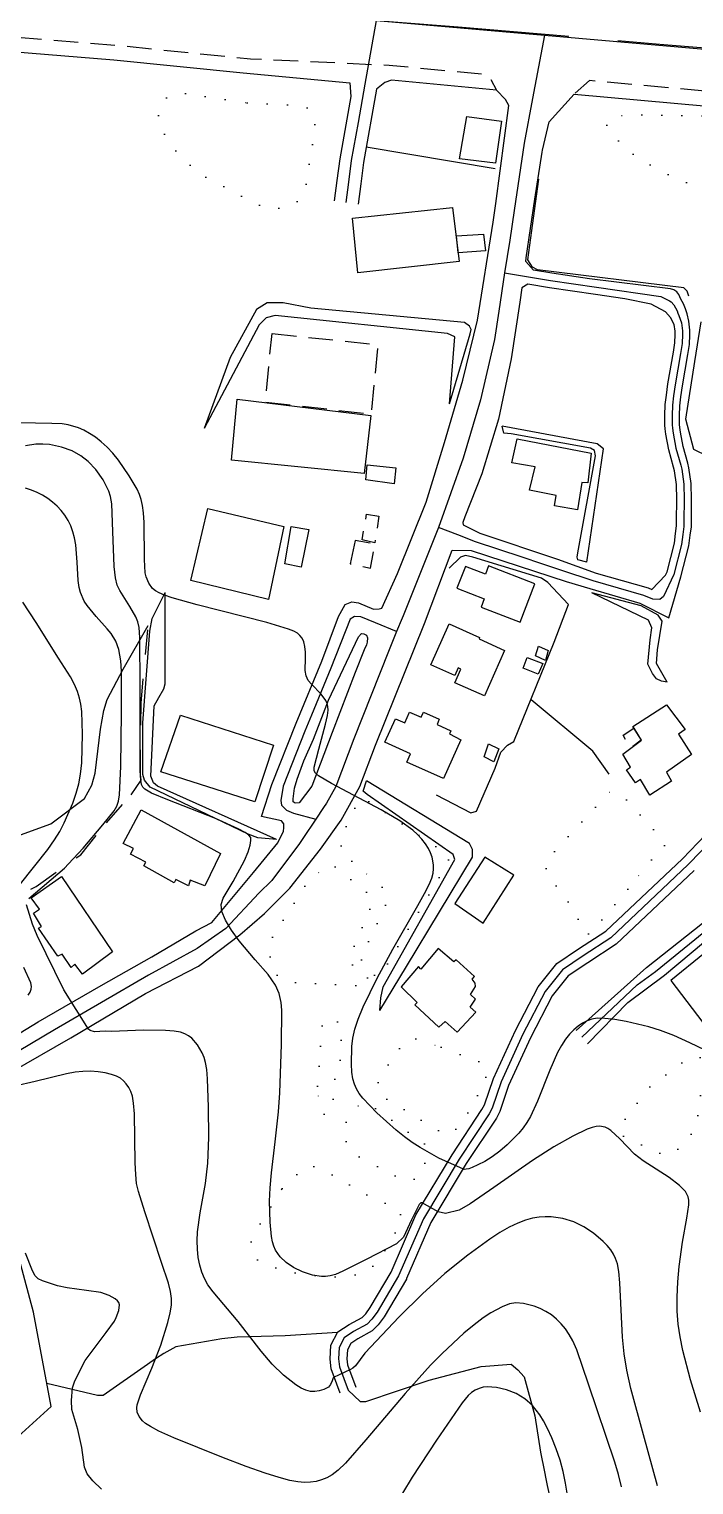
# Model space of a CAD drawing. Header units: millimetres. Extents: x 220021 to 223505, y 489325 to 491820.
# Drawn here: x 220788.7 to 220924.2, y 490235.4 to 490532 of the extents above; entities that cross this region are included whole.
import ezdxf

# ---------------------------------------------------------------- set-up
doc = ezdxf.new("R2010")
doc.units = ezdxf.units.MM
for name, pattern in [('50M10', [60, 50, -10]), ('5M2P5', [7.5, 5, -2.5]), ('5M5', [10, 5, -5]), ('AM4', [4, 0, -4])]:
    doc.linetypes.add(name, pattern=pattern)
for name, color, linetype in [('A0013110', 8, 'Continuous'), ('A0013117', 8, 'Continuous'), ('A0023210', 8, 'Continuous'), ('A0033324', 8, '5M2P5'), ('B0014110', 8, 'Continuous'), ('B0014111', 8, 'Continuous'), ('B0014112', 8, 'Continuous'), ('B0014113', 8, 'Continuous'), ('B0014116', 8, '5M2P5'), ('C0523121', 8, '50M10'), ('D0025111', 8, 'AM4'), ('F0017111', 8, 'Continuous'), ('F0017114', 8, 'Continuous'), ('F0037222', 8, 'Continuous'), ('F0037223', 8, '5M5'), ('F0047224', 8, 'Continuous'), ('F0047225', 8, 'Continuous')]:
    doc.layers.add(name, color=color, linetype=linetype)

msp = doc.modelspace()

# ---------------------------------------------------------------- linework, layer by layer
at = {"layer": 'A0013110', "flags": 128}
for points in [[(220587.103, 490452.638), (220587.214, 490466.582), (220587.951, 490480.58), (220589.651, 490505.157), (220590.773, 490522.165), (220592.342, 490522.019), (220593.355, 490532.667), (220593.922, 490537.494), (220594.885, 490538.112), (220600.714, 490541.425), (220666.708, 490536.859), (220702.508, 490534.73), (220750.192, 490530.282), (220805.958, 490525.781), (220832.366, 490523.108), (220854.057, 490521.095), (220854.267, 490518.316), (220852.026, 490505.608), (220851.447, 490501.149), (220850.91, 490497.012)], [(220778.252, 490322.269), (220790.54, 490329.73), (220803.403, 490337.136), (220813.714, 490342.94), (220822.657, 490348.264), (220825.977, 490349.994), (220834.444, 490360.125), (220839.434, 490366.224), (220840.531, 490368.569), (220840.654, 490369.288), (220840.651, 490370.076), (220840.156, 490370.702), (220836.045, 490371.593), (220838.19, 490378.105), (220843.105, 490390.551), (220848.341, 490403.244), (220851.752, 490412.335), (220853.13, 490414.801), (220854.458, 490415.28), (220855.842, 490415.116), (220858.874, 490413.826), (220860.086, 490413.864), (220860.605, 490414.014), (220863.83, 490421.065), (220869.618, 490435.628), (220873.346, 490447.769), (220877.115, 490460.507), (220880.105, 490472.739), (220883.321, 490492.67), (220883.871, 490496.47), (220886.48, 490516.463), (220885.817, 490517.675), (220883.998, 490519.585), (220862.549, 490521.621), (220861.23, 490521.112), (220859.502, 490519.784), (220856.87, 490504.868), (220856.307, 490500.519), (220855.77, 490496.382)], [(220910.113, 490477.077), (220904.176, 490477.938), (220894.784, 490479.314), (220890.375, 490480.055), (220889.169, 490479.32), (220888.751, 490476.394), (220886.978, 490464.812), (220884.354, 490452.511), (220880.98, 490441.406), (220877.522, 490432.621), (220877.1, 490431.464), (220877.161, 490430.996), (220880.594, 490429.311), (220896.403, 490423.978), (220904.314, 490421.148), (220914.898, 490418.184), (220915.636, 490417.833), (220918.425, 490420.75), (220918.744, 490421.424), (220920.245, 490427.273), (220920.493, 490429.26), (220920.7, 490430.769), (220920.702, 490431.847), (220920.747, 490436.146), (220920.699, 490439.199), (220920.274, 490442.04), (220920.086, 490442.745), (220919.088, 490446.263), (220918.493, 490449.483), (220918.386, 490450.554), (220918.319, 490451.281), (220918.286, 490453.284), (220918.356, 490455.516), (220918.608, 490457.46), (220918.921, 490459.759), (220920.031, 490466.165), (220920.306, 490468.067), (220920.392, 490469.773), (220920.372, 490470.459), (220920.228, 490471.795), (220919.465, 490473.285), (220918.402, 490474.388), (220915.523, 490475.978), (220910.113, 490477.077)], [(220852.122, 490254.079), (220850.295, 490259.012), (220850.07, 490260.961), (220850.214, 490263.815), (220851.655, 490266.517), (220853.92, 490268.046), (220856.572, 490269.496), (220857.308, 490270.23), (220858.253, 490271.485), (220862.509, 490278.728), (220867.563, 490290.372), (220874.942, 490302.636), (220881.018, 490311.841), (220881.509, 490312.793), (220883.359, 490318.19), (220887.85, 490327.95), (220892.447, 490336.863), (220896.266, 490341.605), (220900.701, 490344.58), (220906.257, 490348.199), (220921.877, 490362.966), (220929.743, 490371.067)], [(220924.266, 490360.546), (220908.37, 490345.517), (220902.576, 490341.743), (220898.59, 490339.069), (220895.311, 490334.999), (220890.906, 490326.46), (220886.447, 490316.768), (220884.646, 490311.46), (220883.957, 490310.122), (220877.819, 490300.822), (220870.592, 490288.812), (220865.642, 490277.408), (220865.617, 490277.306), (220861.086, 490269.595), (220859.879, 490267.993), (220858.63, 490266.746), (220855.691, 490265.139), (220854.258, 490264.172), (220853.571, 490262.885), (220853.48, 490261.071), (220853.625, 490259.808), (220855.31, 490255.26)], [(220900.251, 490327.953), (220914.56, 490340.802), (220929.204, 490352.411)], [(220902.55, 490325.254), (220910.737, 490333.666), (220918.206, 490339.218), (220929.117, 490348.324)]]:
    msp.add_lwpolyline(points, dxfattribs=at)
at = {"layer": 'A0013110'}
for points in [[(220784.897, 490319.426), (220797.235, 490326.491), (220812.399, 490335.48), (220823.224, 490341.079), (220831.622, 490347.454), (220836.678, 490351.801), (220841.88, 490356.947), (220848.085, 490364.918), (220852.291, 490370.799), (220856.098, 490377.655), (220859.282, 490386.087), (220869.3, 490410.913), (220874.916, 490425.832), (220878.838, 490425.799), (220898.153, 490419.446), (220903.004, 490418.041), (220913.171, 490415.067), (220919.103, 490412.063), (220921.579, 490420.399), (220923.199, 490426.713), (220923.468, 490428.871), (220923.7, 490430.561), (220923.702, 490431.828), (220923.747, 490436.154), (220923.695, 490439.445), (220923.216, 490442.649), (220922.979, 490443.54), (220922.012, 490446.946), (220921.466, 490449.906), (220921.372, 490450.84), (220921.317, 490451.442), (220921.287, 490453.261), (220921.35, 490455.276), (220921.582, 490457.065), (220921.886, 490459.301), (220922.995, 490465.694), (220923.295, 490467.777), (220923.394, 490469.74), (220923.367, 490470.663), (220923.171, 490472.485), (220922.833, 490473.984), (220922.477, 490475.021), (220922.103, 490476.006), (220921.584, 490476.963), (220921.122, 490477.952), (220920.758, 490478.479), (220920.141, 490478.901), (220919.467, 490479.065), (220902.97, 490481.147), (220895.25, 490482.277), (220891.509, 490482.907), (220889.933, 490484.67), (220890.036, 490485.394), (220891.781, 490497.397), (220893.268, 490506.925), (220893.355, 490507.355), (220894.736, 490513.132), (220899.836, 490518.792), (220940.589, 490515.079)], [(220779.648, 490239.074), (220793.222, 490251.347), (220789.578, 490270.536), (220784.774, 490288.545)]]:
    msp.add_lwpolyline(points, dxfattribs=at)
at = {"layer": 'A0013110', "flags": 128}
msp.add_lwpolyline([(220849.727, 490395.248), (220855.823, 490408.192), (220856.454, 490408.839), (220856.943, 490408.809), (220857.486, 490408.488), (220857.669, 490408.002), (220857.646, 490407.064), (220857.48, 490406.574), (220857.018, 490405.557), (220855.149, 490400.915), (220850.485, 490388.703), (220846.36, 490377.76), (220843.765, 490374.328), (220842.905, 490374.275), (220842.506, 490374.578), (220842.507, 490375.179), (220842.776, 490377.369), (220843.343, 490379.171), (220844.668, 490382.882), (220846.641, 490387.333)], close=True, dxfattribs=at)
at = {"layer": 'A0013117', "flags": 128}
for points in [[(220851.586, 490266.388), (220840.873, 490265.757), (220831.142, 490265.474), (220828.008, 490265.15), (220818.61, 490263.485), (220816.139, 490262.121), (220814.492, 490261.01), (220812.845, 490259.899), (220803.789, 490253.574), (220802.634, 490253.582), (220792.339, 490255.996)], [(220853.716, 490254.67), (220856.209, 490252.367), (220857.368, 490252.368), (220870.276, 490256.668), (220880.869, 490259.482), (220886.994, 490259.982), (220888.32, 490258.829), (220889.647, 490257.347), (220891.809, 490249.434), (220892.978, 490242.015), (220893.228, 490240.697), (220893.478, 490239.378), (220894.311, 490235.256), (220897.142, 490222.398), (220898.504, 490194.038), (220901, 490183.982), (220903.323, 490180.192), (220907.136, 490176.073), (220914.269, 490168.079)]]:
    msp.add_lwpolyline(points, dxfattribs=at)
at = {"layer": 'A0023210'}
for points in [[(220757.3, 490541.802), (220859.482, 490533.778), (220893.733, 490530.799), (220976.22, 490523.623), (220996.598, 490521.201), (221044.459, 490510.774), (221072.732, 490502.433), (221107.195, 490489.72), (221108.868, 490489.094), (221113.329, 490487.425), (221155.74, 490469.668), (221219.773, 490450.37), (221244.839, 490443.959), (221270.333, 490440.78), (221285.79, 490439.413), (221322.094, 490436.382), (221454.878, 490430.196), (221523.005, 490428.005), (221570.654, 490425.61), (221576.519, 490425.182), (221597.792, 490423.569), (221622.704, 490421.868)], [(220930.901, 490369.819), (220923.072, 490361.756), (220907.313, 490346.858), (220901.639, 490343.161), (220897.428, 490340.337), (220893.879, 490335.931), (220889.378, 490327.205), (220884.9, 490317.473), (220883.077, 490312.127), (220882.488, 490310.981), (220876.38, 490301.729), (220869.077, 490289.592), (220864.027, 490277.956), (220859.669, 490270.54), (220858.593, 490269.111), (220857.601, 490268.121), (220854.805, 490266.593), (220852.956, 490265.344), (220851.892, 490263.35), (220851.775, 490261.016), (220851.96, 490259.41), (220853.716, 490254.67)], [(220901.384, 490326.623), (220912.648, 490337.234), (220916.383, 490340.01), (220929.16, 490350.368)]]:
    msp.add_lwpolyline(points, dxfattribs=at)
at = {"layer": 'A0023210', "flags": 128}
for points in [[(220853.34, 490496.697), (220853.877, 490500.834), (220854.448, 490505.238), (220855.818, 490513.005), (220857.188, 490520.772), (220859.482, 490533.778)], [(220893.733, 490530.799), (220891.307, 490517.9), (220889.598, 490508.808), (220887.551, 490495.033), (220886.679, 490489.032), (220885.643, 490482.373), (220884.428, 490474.567), (220883.541, 490468.776), (220880.734, 490456.509), (220877.163, 490444.588), (220872.153, 490430.477), (220864.952, 490412.463), (220864.742, 490411.977), (220863.57, 490409.272), (220861.948, 490405.186), (220854.884, 490387.395), (220851.229, 490377.708), (220849.325, 490374.28), (220848.739, 490373.409), (220847.125, 490371.009), (220844.467, 490367.059), (220843.788, 490366.049), (220838.162, 490358.536), (220835.561, 490355.963), (220828.799, 490348.724), (220822.941, 490344.672), (220813.057, 490339.21), (220793.887, 490328.11), (220781.574, 490320.848)], [(220885.643, 490482.373), (220895.017, 490480.796), (220904.393, 490479.423), (220917.495, 490477.522), (220919.271, 490476.644), (220919.58, 490476.433), (220920.114, 490475.813), (220920.784, 490474.646), (220920.971, 490474.153), (220921.149, 490473.635), (220921.699, 490472.14), (220921.87, 490470.561), (220921.893, 490469.756), (220921.8, 490467.922), (220921.513, 490465.929), (220920.403, 490459.53), (220920.095, 490457.263), (220919.853, 490455.396), (220919.787, 490453.272), (220919.818, 490451.361), (220919.879, 490450.697), (220919.98, 490449.694), (220920.55, 490446.605), (220921.533, 490443.142), (220921.745, 490442.344), (220922.197, 490439.322), (220922.247, 490436.15), (220922.202, 490431.837), (220922.2, 490430.665), (220921.98, 490429.065), (220921.722, 490426.993), (220920.162, 490420.911), (220918.033, 490416.424), (220917.285, 490415.787), (220915.82, 490415.882), (220914.035, 490416.626), (220903.659, 490419.594), (220897.278, 490421.712), (220893.25, 490423.052), (220889.222, 490424.392), (220879.716, 490427.555), (220876.123, 490428.943), (220872.153, 490430.477)], [(220863.57, 490409.272), (220859.332, 490411.023), (220856.312, 490412.271), (220855.014, 490412.341), (220854.138, 490411.745), (220850.209, 490401.795), (220846.239, 490392.231), (220844.873, 490388.942), (220840.483, 490377.737), (220840.001, 490374.85), (220840.136, 490373.895), (220841.18, 490372.823), (220842.577, 490372.212), (220847.125, 490371.009)]]:
    msp.add_lwpolyline(points, dxfattribs=at)
at = {"layer": 'A0033324', "flags": 128}
for points in [[(220584.299, 490544.086), (220600.018, 490544.48), (220666.9, 490539.853), (220702.737, 490537.722), (220750.452, 490533.271), (220806.23, 490528.769), (220830.907, 490526.271), (220833.849, 490525.983), (220862.128, 490524.674), (220882.236, 490522.765), (220883.998, 490519.585)], [(220969.822, 490511.958), (220967.148, 490514.908), (220966.713, 490515.307), (220940.885, 490518.064), (220902.95, 490521.521), (220899.836, 490518.792)]]:
    msp.add_lwpolyline(points, dxfattribs=at)
at = {"layer": 'B0014110'}
for points in [[(220876.194, 490486.466), (220875.827, 490489.882), (220881.352, 490490.253), (220881.722, 490486.846)], [(220857.312, 490440.192), (220857.622, 490443.258), (220863.446, 490442.642), (220863.121, 490439.372)], [(220842.099, 490430.668), (220845.738, 490430.074), (220844.155, 490422.342), (220840.798, 490423.031)]]:
    msp.add_lwpolyline(points, close=True, dxfattribs=at)
at = {"layer": 'B0014111'}
msp.add_lwpolyline([(220877.9, 490514.242), (220885.011, 490513.241), (220883.773, 490504.724), (220876.433, 490505.617)], close=True, dxfattribs=at)
at = {"layer": 'B0014111', "flags": 128}
for points in [[(220874.977, 490495.676), (220876.363, 490484.676), (220855.709, 490482.324), (220854.637, 490493.471)], [(220831.077, 490456.621), (220858.382, 490453.281), (220856.979, 490441.443), (220829.935, 490444.214)], [(220825.157, 490434.307), (220840.644, 490430.693), (220837.503, 490415.756), (220821.649, 490419.662)], [(220819.571, 490392.247), (220838.487, 490386.111), (220834.696, 490374.57), (220815.582, 490380.642)], [(220944.982, 490360.699), (220939.376, 490355.691), (220940.119, 490354.879), (220919.49, 490338.144), (220927.139, 490328.155), (220954.582, 490349.047)]]:
    msp.add_lwpolyline(points, close=True, dxfattribs=at)
at = {"layer": 'B0014112', "flags": 128}
for points in [[(220888.215, 490448.547), (220903.305, 490445.596), (220902.578, 490439.549), (220901.373, 490439.637), (220900.502, 490434.072), (220895.833, 490434.848), (220896.174, 490436.99), (220890.722, 490438.06), (220891.893, 490442.833), (220887.127, 490443.639)], [(220882.379, 490422.658), (220881.71, 490420.926), (220877.626, 490422.504), (220875.914, 490418.073), (220881.469, 490415.926), (220880.821, 490414.25), (220888.787, 490411.172), (220891.816, 490419.011)], [(220874.325, 490410.805), (220880.545, 490408.029), (220880.417, 490407.742), (220885.644, 490405.409), (220881.509, 490396.144), (220875.492, 490398.829), (220876.724, 490401.59), (220876.178, 490401.834), (220875.496, 490400.306), (220870.612, 490402.486)], [(220866.254, 490392.839), (220868.608, 490391.789), (220869.074, 490392.832), (220872.314, 490391.386), (220871.903, 490390.291), (220874.664, 490389.055), (220874.382, 490388.377), (220876.694, 490387.154), (220873.19, 490379.304), (220865.717, 490382.639), (220866.48, 490384.348), (220861.229, 490386.692), (220863.373, 490391.495), (220865.275, 490390.646)], [(220918.633, 490394.292), (220922.467, 490389.312), (220921.079, 490388.376), (220923.754, 490384.22), (220918.651, 490380.576), (220919.63, 490378.776), (220915.266, 490375.936), (220913.334, 490379.092), (220912.297, 490378.395), (220910.482, 490381.094), (220911.27, 490381.625), (220909.756, 490384.277), (220913.515, 490387.112), (220911.777, 490389.921)], [(220881.63, 490363.284), (220875.461, 490353.806), (220881.277, 490349.858), (220887.482, 490359.589)], [(220872.073, 490344.635), (220868.522, 490340.473), (220868.075, 490340.979), (220864.512, 490336.873), (220867.832, 490333.685), (220867.31, 490333.193), (220872.242, 490328.659), (220873.49, 490329.785), (220875.962, 490327.62), (220879.754, 490331.695), (220878.636, 490332.736), (220879.673, 490334.365), (220878.668, 490335.283), (220879.694, 490336.942), (220879.653, 490337.621), (220879.043, 490338.445), (220879.463, 490338.948), (220875.767, 490342.328), (220875.295, 490341.956)]]:
    msp.add_lwpolyline(points, close=True, dxfattribs=at)
at = {"layer": 'B0014112'}
for points in [[(220891.943, 490404.3), (220892.54, 490406.265), (220894.53, 490405.387), (220893.96, 490403.373)], [(220889.421, 490401.826), (220890.237, 490403.998), (220893.393, 490402.738), (220892.456, 490400.539)], [(220882.34, 490386.401), (220884.434, 490385.336), (220883.427, 490382.692), (220881.481, 490383.707)]]:
    msp.add_lwpolyline(points, close=True, dxfattribs=at)
at = {"layer": 'B0014113'}
for points in [[(220807.876, 490366.088), (220811.518, 490372.906), (220827.728, 490364.027), (220824.5, 490357.412), (220821.547, 490358.618), (220821.171, 490357.441), (220818.576, 490358.743), (220818.277, 490358.073), (220812.091, 490361.491), (220812.475, 490362.227), (220809.379, 490363.905), (220809.985, 490365.076)], [(220789.125, 490354.968), (220795.29, 490359.311), (220805.669, 490343.959), (220799.575, 490339.438), (220798.017, 490341.44), (220797.252, 490340.809), (220795.404, 490343.518), (220794.566, 490343.069), (220790.617, 490348.789), (220791.226, 490349.175), (220789.598, 490351.895), (220790.815, 490352.688)]]:
    msp.add_lwpolyline(points, close=True, dxfattribs=at)
at = {"layer": 'B0014116', "flags": 128}
for points in [[(220838.217, 490469.992), (220859.796, 490467.705), (220858.379, 490453.532), (220836.839, 490455.955)], [(220857.49, 490433.171), (220860.019, 490432.754), (220859.163, 490427.316), (220856.584, 490427.955)], [(220855.177, 490427.813), (220854.171, 490423.073), (220858.314, 490422.154), (220859.159, 490427.06)], [(220911.963, 490389.533), (220913.472, 490387.116), (220911.361, 490385.519), (220909.769, 490388.109)]]:
    msp.add_lwpolyline(points, close=True, dxfattribs=at)
at = {"layer": 'C0523121', "flags": 128}
msp.add_lwpolyline([(220609.664, 490553.484), (220649.82, 490550.16), (220684.851, 490547.442), (220719.497, 490544.869), (220755.068, 490542.03), (220799.406, 490538.857), (220836.105, 490535.63), (220876.161, 490532.484), (220918.061, 490528.905), (220957.975, 490525.69), (220989.382, 490521.712), (221018.15, 490516.588), (221044.42, 490510.995), (221071.243, 490503.166), (221102.117, 490492.245), (221119.474, 490485.164)], dxfattribs=at)
at = {"layer": 'D0025111', "flags": 128}
for points in [[(220833.15, 490517), (220844.204, 490516.411), (220846.02, 490515.71), (220846.682, 490514.843), (220847.015, 490513.46), (220846.857, 490510.701), (220844.907, 490498.982), (220843.592, 490497.093), (220842.275, 490496.066), (220840.792, 490495.558), (220839.307, 490495.568), (220837.823, 490495.405), (220834.851, 490496.459), (220823.124, 490502.745), (220818.163, 490507.608), (220816.507, 490510.207), (220815.512, 490512.283), (220815.012, 490514.184), (220815.337, 490516.08), (220815.994, 490517.456), (220816.981, 490518.312), (220818.135, 490518.822), (220819.784, 490518.984)], [(220963.46, 490495.817), (220962.175, 490492.826), (220961.555, 490491.991), (220960.167, 490491.586), (220953.653, 490491.689), (220950.694, 490491.492), (220944.791, 490489.009), (220942.628, 490488.555), (220940.566, 490488.178), (220931.834, 490487.593), (220929.889, 490487.646), (220929.288, 490487.88), (220928.771, 490489.124), (220928.713, 490491.754), (220928.616, 490494.417), (220927.662, 490497.845), (220926.878, 490498.682), (220925.625, 490499.469), (220918.252, 490502.71), (220915.078, 490504.497), (220913.19, 490505.77), (220911.659, 490506.636), (220909.266, 490508.912), (220907.017, 490510.809), (220906.573, 490511.763), (220906.474, 490512.743), (220906.591, 490513.373), (220908.147, 490514.268), (220909.579, 490514.411), (220912.104, 490514.525), (220918.199, 490514.512), (220925.727, 490514.341), (220937.578, 490513.886), (220954.164, 490512.6), (220962.037, 490511.916), (220963.864, 490511.513), (220966.258, 490510.017), (220966.569, 490509.013), (220966.858, 490508.233), (220966.615, 490505.664), (220965.244, 490501.091)], [(220854.487, 490362.454), (220853, 490363.499), (220852.337, 490364.711), (220852.333, 490366.091), (220852.659, 490367.987), (220854.135, 490371.428), (220856.105, 490375.038), (220856.599, 490375.207), (220857.425, 490375.03), (220873.948, 490363.882), (220874.28, 490363.189), (220874.118, 490362.155), (220860.319, 490339.126), (220859.164, 490339.134), (220857.18, 490341.217), (220856.683, 490341.737), (220856.351, 490342.775), (220861.601, 490353.955), (220861.763, 490355.334), (220861.265, 490356.545), (220860.769, 490357.066)], [(220910.751, 490356.787), (220905.242, 490350.208), (220903.405, 490347.806), (220902.156, 490347.511), (220901.64, 490348.396), (220899.725, 490352.739), (220894.794, 490359.182), (220894.131, 490360.365), (220894.057, 490361.614), (220894.57, 490363.084), (220906.986, 490376.553), (220909.413, 490376.115), (220918.17, 490366.561), (220918.244, 490365.234), (220916.922, 490364.302)], [(220844.932, 490357.34), (220838.195, 490346.86), (220837.708, 490343.93), (220838.044, 490341.685), (220838.542, 490340.302), (220839.37, 490339.089), (220840.527, 490338.219), (220843.332, 490337.683), (220857.025, 490337.077), (220858.013, 490337.588), (220858.011, 490338.451), (220856.193, 490339.843), (220854.705, 490341.233), (220854.208, 490342.098), (220854.041, 490342.962), (220855.189, 490345.715), (220858.797, 490354.145), (220858.464, 490355.355), (220850.53, 490361.79), (220849.375, 490361.625), (220848.552, 490360.94)], [(220847.509, 490316.608), (220848.467, 490329.196), (220849.454, 490330.225), (220850.773, 490330.389), (220851.435, 490329.867), (220852.261, 490329.172), (220852.429, 490328.136), (220852.116, 490321.409), (220851.459, 490320.033), (220851.131, 490319.173), (220850.97, 490317.794), (220850.49, 490311.931), (220849.997, 490311.244), (220849.338, 490310.903), (220848.843, 490310.906), (220848.017, 490311.429)], [(220872.727, 490324.554), (220880.983, 490321.395), (220882.141, 490320.18), (220881.978, 490319.146), (220881.488, 490317.252), (220877.219, 490309.516), (220874.916, 490306.943), (220873.926, 490306.949), (220872.275, 490307.477), (220861.371, 490314.103), (220860.213, 490315.491), (220859.715, 490317.047), (220860.535, 490318.94), (220864.643, 490324.951), (220865.796, 490325.979), (220866.784, 490326.318), (220867.279, 490326.315)], [(220915.206, 490316.459), (220922.956, 490322.3), (220924.771, 490322.647), (220925.926, 490322.307), (220926.422, 490321.109), (220924.782, 490309.113), (220923.793, 490307.055), (220922.805, 490305.511), (220921.486, 490304.137), (220920.166, 490303.278), (220919.342, 490302.762), (220918.022, 490302.588), (220909.934, 490306.339), (220909.109, 490307.365), (220908.943, 490307.879), (220909.602, 490309.08)], [(220855.958, 490302.234), (220854.139, 490303.971), (220853.476, 490305.011), (220852.978, 490306.394), (220852.975, 490307.429), (220852.972, 490308.637), (220853.794, 490310.012), (220854.615, 490311.387), (220855.767, 490312.587), (220856.59, 490313.099), (220857.58, 490313.265), (220869.478, 490304.735), (220869.646, 490303.354), (220869.486, 490301.284), (220868.667, 490299.219), (220868.175, 490298.187), (220867.186, 490297.676), (220866.032, 490297.511), (220865.207, 490297.344)], [(220840.303, 490295.779), (220845.076, 490300.234), (220846.89, 490300.223), (220850.028, 490298.822), (220858.783, 490293.762), (220863.902, 490291.659), (220864.566, 490290.102), (220864.076, 490288.035), (220859.97, 490280.988), (220857.995, 490279.276), (220856.018, 490278.253), (220852.555, 490277.758), (220848.596, 490277.784), (220842.16, 490278.688), (220837.868, 490279.923), (220836.218, 490280.451), (220834.895, 490281.495), (220834.067, 490283.053), (220833.898, 490284.607), (220834.553, 490286.5)]]:
    msp.add_lwpolyline(points, close=True, dxfattribs=at)
at = {"layer": 'F0017111', "elevation": 55, "flags": 128}
msp.add_lwpolyline([(220929.478, 490322.53), (220923.384, 490325.474), (220920.122, 490326.923), (220917.399, 490327.986), (220915.063, 490328.727), (220910.42, 490329.788), (220908.076, 490330.186), (220906.046, 490330.422), (220904.523, 490330.446), (220903.389, 490330.274), (220902.451, 490329.94), (220901.545, 490329.47), (220900.647, 490328.864), (220899.761, 490328.118), (220898.895, 490327.224), (220898.051, 490326.162), (220897.231, 490324.91), (220896.432, 490323.449), (220894.824, 490319.848), (220892.329, 490313.549), (220890.894, 490310.443), (220890.188, 490309.225), (220889.426, 490308.118), (220888.54, 490307.039), (220886.134, 490304.66), (220884.645, 490303.396), (220883.093, 490302.235), (220881.579, 490301.278), (220880.186, 490300.553), (220878.998, 490300.066), (220878.314, 490299.775), (220877.808, 490299.664), (220877.375, 490299.656), (220877.233, 490299.679), (220872.205, 490301.933), (220868.443, 490304.085), (220866.776, 490305.145), (220865.192, 490306.282), (220863.493, 490307.662), (220859.612, 490311.202), (220856.747, 490314.142), (220855.968, 490315.143), (220855.438, 490316.044), (220855.027, 490317.006), (220854.714, 490318.124), (220854.503, 490319.474), (220854.397, 490321.097), (220854.486, 490324.678), (220854.689, 490326.398), (220855.084, 490328.193), (220855.773, 490330.275), (220856.82, 490332.792), (220859.635, 490338.592), (220862.818, 490344.502), (220867.967, 490353.445), (220869.333, 490355.893), (220870.246, 490357.714), (220870.776, 490359.026), (220871.045, 490360.025), (220871.16, 490360.886), (220871.156, 490361.684), (220870.855, 490363.301), (220870.55, 490364.167), (220870.11, 490365.07), (220869.516, 490366.002), (220868.776, 490366.943), (220867.904, 490367.87), (220866.902, 490368.772), (220864.286, 490370.658), (220860.484, 490372.918), (220850.323, 490378.285), (220847.662, 490379.881), (220847.076, 490380.386), (220846.796, 490380.856), (220846.81, 490381.616), (220847.752, 490385.31), (220849.123, 490390.411), (220849.497, 490392.115), (220849.631, 490393.213), (220849.593, 490393.971), (220849.439, 490394.619), (220849.171, 490395.231), (220848.263, 490396.489), (220846.236, 490398.536), (220845.598, 490399.304), (220845.159, 490400.216), (220844.994, 490401.318), (220845.056, 490403.826), (220845.028, 490405.064), (220844.899, 490406.194), (220844.671, 490407.148), (220844.345, 490407.882), (220843.916, 490408.441), (220843.377, 490408.895), (220842.676, 490409.312), (220841.577, 490409.768), (220837.148, 490411.078), (220822.981, 490414.7), (220817.847, 490416.117), (220816.3, 490416.645), (220815.221, 490417.112), (220814.444, 490417.565), (220813.877, 490418.034), (220813.089, 490419.114), (220812.556, 490420.437), (220812.382, 490421.222), (220812.202, 490423.964), (220812.131, 490431.47), (220812.021, 490433.439), (220811.834, 490434.937), (220811.567, 490436.137), (220811.208, 490437.209), (220810.712, 490438.293), (220809.112, 490440.997), (220806.895, 490444.165), (220805.743, 490445.576), (220804.587, 490446.816), (220803.411, 490447.902), (220802.208, 490448.846), (220801.007, 490449.645), (220799.845, 490450.287), (220798.748, 490450.772), (220796.641, 490451.376), (220795.422, 490451.557), (220793.311, 490451.684), (220783.412, 490451.826)], dxfattribs=at)
at = {"layer": 'F0017111'}
for points, elevation in [([(220925.566, 490250.179), (220923.529, 490256.731), (220921.973, 490262.73), (220921.412, 490265.504), (220921.018, 490268.132), (220920.803, 490270.767), (220920.778, 490273.594), (220920.94, 490276.712), (220921.226, 490279.848), (220921.89, 490284.834), (220922.809, 490289.679), (220923.208, 490292.41), (220923.209, 490293.353), (220923.077, 490294.052), (220922.498, 490295.166), (220921.314, 490296.392), (220919.188, 490297.993), (220913.852, 490301.376), (220912.096, 490302.736), (220909.101, 490305.867), (220907.318, 490307.576), (220906.705, 490307.986), (220906.163, 490308.222), (220904.997, 490308.434), (220904.297, 490308.388), (220903.469, 490308.209), (220902.444, 490307.854), (220899.529, 490306.448), (220895.64, 490304.221), (220891.299, 490301.466), (220883.422, 490295.944), (220878.614, 490292.657), (220876.385, 490291.312), (220873.595, 490290.673), (220872.102, 490290.967), (220868.796, 490292.837), (220868.583, 490292.827), (220868.218, 490292.491), (220866.67, 490289.396), (220865.023, 490285.81), (220863.59, 490284.51), (220857.571, 490281.357), (220852.659, 490278.884), (220851.141, 490278.261), (220850.043, 490277.954), (220849.152, 490277.846), (220848.29, 490277.843), (220846.467, 490278.114), (220844.463, 490278.755), (220842.611, 490279.629), (220841.094, 490280.657), (220839.858, 490281.848), (220838.917, 490283.214), (220838.563, 490284.001), (220838.286, 490284.906), (220838.083, 490285.972), (220837.827, 490288.864), (220837.736, 490293.163), (220837.851, 490295.872), (220838.121, 490298.915), (220838.891, 490305.241), (220839.558, 490311.384), (220839.815, 490315.258), (220840.154, 490325.102), (220840.193, 490332.113), (220840.093, 490333.687), (220839.698, 490335.47), (220838.914, 490337.186), (220837.409, 490339.338), (220834.796, 490342.358), (220831.488, 490346.26), (220829.961, 490348.393), (220828.742, 490350.448), (220828.005, 490352.229), (220827.874, 490353.629), (220828.289, 490354.903), (220830.298, 490358.342), (220832.622, 490362.625), (220833.352, 490364.368), (220833.756, 490365.715), (220833.914, 490366.682), (220833.869, 490367.317), (220833.516, 490367.794), (220832.716, 490368.318), (220831.344, 490369.054), (220826.664, 490371.18), (220816.992, 490374.94), (220813.617, 490376.325), (220812.254, 490377.134), (220811.876, 490377.558), (220811.622, 490378.094), (220811.45, 490378.946), (220811.345, 490380.854), (220811.328, 490397.979), (220811.283, 490408.057), (220811.143, 490410.099), (220810.875, 490411.24), (220810.454, 490412.26), (220809.247, 490414.387), (220807.183, 490417.632), (220806.677, 490418.718), (220806.304, 490420.193), (220806.049, 490422.5), (220805.79, 490429.653), (220805.544, 490435.306), (220805.308, 490436.78), (220804.942, 490437.897), (220803.767, 490440.184), (220802.272, 490442.287), (220800.732, 490443.907), (220799.231, 490445.086), (220797.456, 490446.05), (220795.278, 490446.85), (220792.826, 490447.343), (220791.516, 490447.445), (220790.057, 490447.414), (220787.961, 490447.122)], 60), ([(220788.642, 490354.851), (220795.908, 490361.003), (220796.748, 490361.912), (220799.705, 490365.115), (220803.7, 490369.889), (220806.043, 490372.703), (220806.58, 490373.664), (220806.886, 490374.663), (220807.095, 490376.008), (220807.37, 490381.743), (220807.54, 490392.675), (220807.5, 490401.213), (220807.38, 490403.28), (220806.98, 490405.592), (220806.376, 490407.278), (220805.424, 490408.864), (220804.633, 490409.837), (220802.382, 490412.294), (220800.501, 490414.538), (220799.935, 490415.435), (220799.191, 490417.18), (220798.927, 490418.252), (220798.728, 490419.642), (220798.476, 490423.394), (220798.187, 490426.929), (220797.951, 490428.325), (220797.622, 490429.58), (220797.181, 490430.773), (220796.633, 490431.908), (220795.982, 490432.969), (220795.237, 490433.946), (220794.405, 490434.838), (220793.491, 490435.648), (220792.503, 490436.38), (220791.446, 490437.032), (220790.327, 490437.602), (220789.152, 490438.086), (220787.932, 490438.477)], 65), ([(220786.931, 490357.876), (220792.5, 490364.849), (220793.895, 490366.787), (220794.958, 490368.515), (220795.868, 490370.272), (220797.602, 490374.305), (220798.313, 490376.332), (220798.838, 490378.229), (220799.195, 490380.202), (220799.423, 490382.527), (220799.604, 490388.339), (220799.461, 490392.977), (220799.262, 490394.451), (220798.962, 490395.712), (220798.54, 490397.014), (220797.944, 490398.44), (220797.116, 490400.03), (220794.698, 490403.841), (220790.127, 490411.104), (220787.388, 490415.275)], 70), ([(220916.792, 490235.172), (220913.952, 490245.523), (220911.379, 490255.019), (220910.543, 490258.73), (220909.998, 490262.044), (220909.658, 490265.467), (220909.119, 490276.526), (220908.909, 490278.856), (220908.63, 490280.388), (220908.272, 490281.469), (220907.823, 490282.397), (220907.258, 490283.266), (220906.555, 490284.117), (220905.701, 490284.978), (220903.754, 490286.622), (220901.791, 490287.963), (220899.725, 490288.966), (220897.487, 490289.643), (220895.133, 490289.984), (220893.915, 490290.006), (220892.662, 490289.913), (220891.337, 490289.677), (220889.901, 490289.272), (220888.317, 490288.668), (220886.573, 490287.843), (220884.665, 490286.771), (220882.595, 490285.441), (220878.115, 490282.178), (220873.457, 490278.413), (220868.883, 490274.32), (220864.146, 490269.621), (220857.111, 490262.184), (220855.211, 490259.631), (220854.704, 490259.16), (220854.204, 490258.881), (220850.771, 490257.272), (220850.682, 490257.165), (220850.474, 490256.58), (220850.128, 490255.781), (220849.706, 490255.254), (220848.761, 490254.788), (220847.844, 490254.496), (220846.939, 490254.373), (220846.04, 490254.419), (220845.129, 490254.641), (220844.16, 490255.066), (220843.077, 490255.727), (220840.574, 490257.701), (220838.248, 490259.927), (220836.004, 490262.582), (220831.294, 490268.656), (220826.227, 490274.684), (220825.163, 490276.143), (220824.437, 490277.413), (220823.919, 490278.689), (220823.502, 490280.124), (220823.186, 490281.706), (220822.994, 490283.379), (220822.947, 490285.103), (220823.039, 490286.893), (220823.594, 490290.775), (220824.679, 490296.797), (220825.113, 490300.946), (220825.307, 490306.119), (220825.3, 490312.329), (220825.096, 490318.086), (220824.912, 490320.025), (220824.666, 490321.4), (220824.355, 490322.457), (220823.974, 490323.4), (220823.022, 490325.053), (220821.847, 490326.362), (220821.186, 490326.871), (220820.456, 490327.277), (220819.525, 490327.59), (220818.234, 490327.82), (220816.478, 490327.976), (220812.004, 490328.045), (220805.503, 490327.772), (220804.208, 490327.815), (220802.05, 490327.7), (220801.168, 490327.967), (220800.78, 490328.22), (220795.793, 490336.253), (220790.333, 490347.331), (220789.389, 490349.63), (220788.19, 490353.57)], 65), ([(220788.526, 490335.137), (220788.924, 490335.793), (220789.14, 490336.349), (220789.2, 490336.887), (220789.028, 490337.639), (220787.633, 490340.76)], 70), ([(220909.479, 490234.952), (220908.883, 490237.438), (220908.096, 490239.993), (220902.759, 490255.906), (220900.333, 490262.848), (220899.535, 490264.705), (220898.816, 490266.018), (220898.038, 490267.162), (220897.174, 490268.209), (220896.221, 490269.15), (220895.182, 490269.979), (220894.067, 490270.693), (220892.892, 490271.286), (220891.682, 490271.756), (220889.472, 490272.323), (220887.914, 490272.428), (220886.645, 490272.228), (220885.105, 490271.673), (220882.791, 490270.43), (220881.239, 490269.382), (220879.397, 490267.973), (220877.335, 490266.252), (220872.889, 490262.132), (220870.536, 490259.734), (220865.327, 490253.969), (220857.322, 490244.508), (220853.201, 490239.791), (220851.709, 490238.341), (220850.494, 490237.404), (220849.407, 490236.797), (220848.32, 490236.367), (220847.206, 490236.073), (220846.062, 490235.905), (220844.862, 490235.862), (220843.494, 490235.972), (220841.824, 490236.277), (220839.691, 490236.827), (220836.831, 490237.732), (220832.949, 490239.114), (220827.975, 490241.009), (220818.189, 490244.977), (220815.175, 490246.334), (220813.428, 490247.247), (220812.454, 490247.89), (220811.829, 490248.412), (220811.122, 490249.295), (220810.753, 490250.146), (220810.63, 490251.057), (220810.715, 490251.659), (220811.415, 490253.693), (220813.731, 490259.167), (220815.563, 490263.859), (220816.994, 490268.449), (220817.457, 490270.388), (220817.711, 490271.97), (220817.741, 490273.362), (220817.532, 490274.79), (220817.082, 490276.447), (220815.681, 490280.648), (220812.3, 490291.027), (220810.985, 490295.125), (220810.619, 490296.8), (220810.422, 490298.615), (220810.332, 490301.019), (220810.156, 490310.967), (220809.99, 490313.153), (220809.741, 490314.553), (220809.41, 490315.519), (220809, 490316.343), (220808.514, 490317.075), (220807.952, 490317.704), (220807.307, 490318.226), (220806.515, 490318.656), (220805.503, 490319.015), (220804.227, 490319.317), (220802.763, 490319.54), (220801.22, 490319.651), (220799.672, 490319.625), (220798.059, 490319.454), (220796.293, 490319.136), (220789.964, 490317.566), (220785.808, 490316.61)], 70)]:
    msp.add_lwpolyline(points, dxfattribs=dict(at, elevation=elevation))
at = {"layer": 'F0017114', "elevation": 75}
for points in [[(220803.473, 490234.51), (220801.693, 490236.148), (220800.562, 490237.616), (220799.993, 490238.965), (220799.424, 490243.007), (220798.65, 490246.633), (220797.418, 490250.738), (220797.34, 490252.569), (220797.558, 490255.115), (220798.043, 490256.577), (220800.113, 490260.729), (220804.426, 490266.395), (220806.08, 490268.714), (220806.455, 490269.436), (220806.962, 490270.889), (220807.096, 490272.067), (220806.971, 490272.501), (220806.691, 490272.891), (220806.247, 490273.274), (220804.994, 490273.982), (220803.298, 490274.532), (220800.392, 490274.957), (220796.452, 490275.508), (220794.506, 490275.942), (220791.442, 490276.907), (220790.557, 490277.334), (220789.954, 490277.93), (220789.393, 490278.964), (220787.931, 490282.588)], [(220898.462, 490233.238), (220898.077, 490235.731), (220897.579, 490238.09), (220896.941, 490240.405), (220896.152, 490242.726), (220895.276, 490244.936), (220894.394, 490246.877), (220893.569, 490248.434), (220892.793, 490249.664), (220891.291, 490251.523), (220889.735, 490252.915), (220888.019, 490253.968), (220886.038, 490254.722), (220883.956, 490255.189), (220882.106, 490255.337), (220881.252, 490255.243), (220880.422, 490255.012), (220879.627, 490254.649), (220878.885, 490254.165), (220878.206, 490253.571), (220876.965, 490252.101), (220871.758, 490244.445), (220866.788, 490236.912), (220864.791, 490233.663)]]:
    msp.add_lwpolyline(points, dxfattribs=at)
at = {"layer": 'F0037222', "flags": 128}
msp.add_lwpolyline([(220746.746, 490306.734), (220752.5, 490314.461), (220753.321, 490316.008), (220752.987, 490317.563), (220746.682, 490331.923), (220745.19, 490334.866), (220745.189, 490335.556), (220745.516, 490336.589), (220746.504, 490337.445), (220748.974, 490338.809), (220762.973, 490347.863), (220771.862, 490355.224), (220783.382, 490366.019), (220786.182, 490367.553), (220793.104, 490370.096), (220800.02, 490375.227), (220801.497, 490377.978), (220802.151, 490380.389), (220803.283, 490389.353), (220803.934, 490393.145), (220804.588, 490395.383), (220807.871, 490401.573), (220812.963, 490410.511)], dxfattribs=at)
at = {"layer": 'F0037223'}
msp.add_lwpolyline([(220746.746, 490306.734), (220758.773, 490312.523), (220762.394, 490315.777), (220762.556, 490316.984), (220762.055, 490319.23), (220755.257, 490333.248), (220755.254, 490334.456), (220755.911, 490335.487), (220779.952, 490352.584), (220790.16, 490357.312), (220799.24, 490363.782), (220804.483, 490370.24), (220809.505, 490376.006), (220811.557, 490378.949), (220811.389, 490380.157), (220811.518, 490394.648), (220812.963, 490410.511)], dxfattribs=at)
at = {"layer": 'F0047224', "flags": 128}
for points in [[(220883.708, 490503.542), (220857.415, 490507.954)], [(220923.198, 490477.581), (220922.865, 490478.618), (220922.204, 490479.313), (220892.338, 490482.956), (220891.347, 490483.48), (220890.353, 490485.039), (220892.621, 490501.414)], [(220874.378, 490455.661), (220875.498, 490469.283), (220874.012, 490469.983), (220838.867, 490473.66), (220837.054, 490473.154), (220835.573, 490471.784), (220824.409, 490450.635)], [(220942.589, 490414.236), (220947.802, 490427.557), (220948.307, 490433.425), (220949.29, 490440.08), (220949.301, 490440.724), (220947.685, 490441.552), (220946.121, 490441.92), (220935.957, 490443.137), (220927.162, 490444.958), (220924.218, 490446.368), (220922.601, 490452.569), (220924.386, 490464.289), (220925.685, 490472.389)], [(220902.384, 490423.371), (220900.569, 490423.9), (220900.402, 490424.419), (220900.565, 490425.28), (220904.145, 490445.097), (220903.977, 490446.133), (220903.151, 490446.656), (220886.978, 490449.521), (220885.493, 490449.703), (220885.16, 490451.085)], [(220871.657, 490375.953), (220878.759, 490372.284), (220879.913, 490372.621), (220883.685, 490381.396), (220884.831, 490384.666), (220886.203, 490386.095), (220887.544, 490386.826), (220895.76, 490407.123), (220898.629, 490414.762), (220894.477, 490419.281), (220893.155, 490420.152), (220879.123, 490424.383), (220877.638, 490424.738), (220876.649, 490424.399), (220874.345, 490422.171)], [(220839.135, 490366.866), (220835.34, 490367.236), (220833.359, 490367.939), (220813.375, 490377.557), (220812.217, 490378.944), (220811.884, 490380.154), (220811.858, 490390.678), (220813.296, 490409.301), (220813.784, 490411.886), (220816.41, 490417.217)], [(220918.776, 490398.939), (220917.621, 490399.119), (220916.63, 490399.643), (220915.803, 490400.684), (220914.808, 490402.588), (220915.291, 490407.588), (220915.614, 490410.001), (220914.951, 490411.558), (220903.39, 490417.153)], [(220906.947, 490380.21), (220903.636, 490384.89), (220891.073, 490395.322), (220891.024, 490395.424)], [(220860.22, 490332.033), (220860.378, 490334.62), (220860.868, 490336.859), (220875.484, 490362.816), (220875.151, 490363.853), (220857.635, 490376.043), (220856.809, 490376.738), (220857.463, 490378.804)]]:
    msp.add_lwpolyline(points, dxfattribs=at)
at = {"layer": 'F0047225', "flags": 128}
for points in [[(220874.378, 490455.661), (220878.631, 490469.953), (220878.794, 490470.815), (220878.462, 490471.507), (220877.471, 490472.203), (220846.122, 490475.166), (220840.51, 490476.237), (220837.211, 490476.259), (220835.07, 490474.892), (220829.651, 490465.093), (220824.409, 490450.635)], [(220902.384, 490423.371), (220905.791, 490446.467), (220904.468, 490447.51), (220885.16, 490451.085)], [(220839.135, 490366.866), (220814.859, 490377.72), (220814.033, 490378.415), (220813.534, 490379.798), (220814.158, 490394.114), (220815.144, 490395.833), (220816.129, 490397.552), (220816.457, 490398.585), (220816.452, 490400.31), (220816.41, 490417.217)], [(220918.776, 490398.939), (220916.622, 490402.749), (220916.78, 490405.508), (220917.755, 490411.367), (220916.928, 490412.58), (220913.459, 490414.501), (220903.39, 490417.153)], [(220860.22, 490332.033), (220865.641, 490340.969), (220879.111, 490363.31), (220879.107, 490364.863), (220878.445, 490366.075), (220857.463, 490378.804)]]:
    msp.add_lwpolyline(points, dxfattribs=at)

doc.saveas('drawing.dxf')
